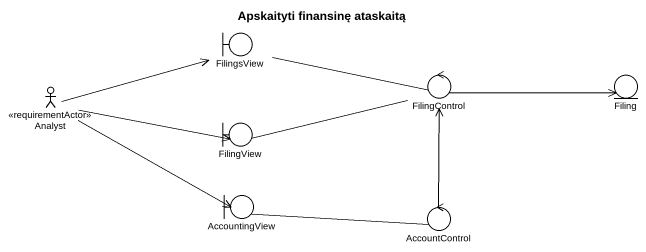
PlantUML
@startuml
title Apskaityti finansinę ataskaitą
boundary FilingsView
actor Analyst <<requirementActor>>
control FilingControl
entity Filing
boundary FilingView
boundary AccountingView
control AccountControl
FilingsView -right- FilingControl
Analyst -right-> FilingsView
Analyst -right-> FilingView
Analyst -right-> AccountingView
FilingControl -right-> Filing
FilingView -right- FilingControl
AccountingView -right- AccountControl
AccountControl -up-> FilingControl
@enduml
